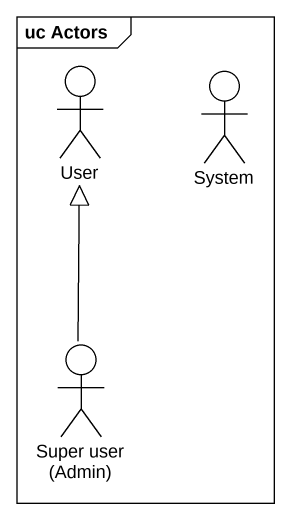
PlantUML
@startuml
mainframe uc Actors
actor User
actor System
actor "Super user (Admin)" as Super_user_Admin
Super_user_Admin -up-|> User
@enduml
